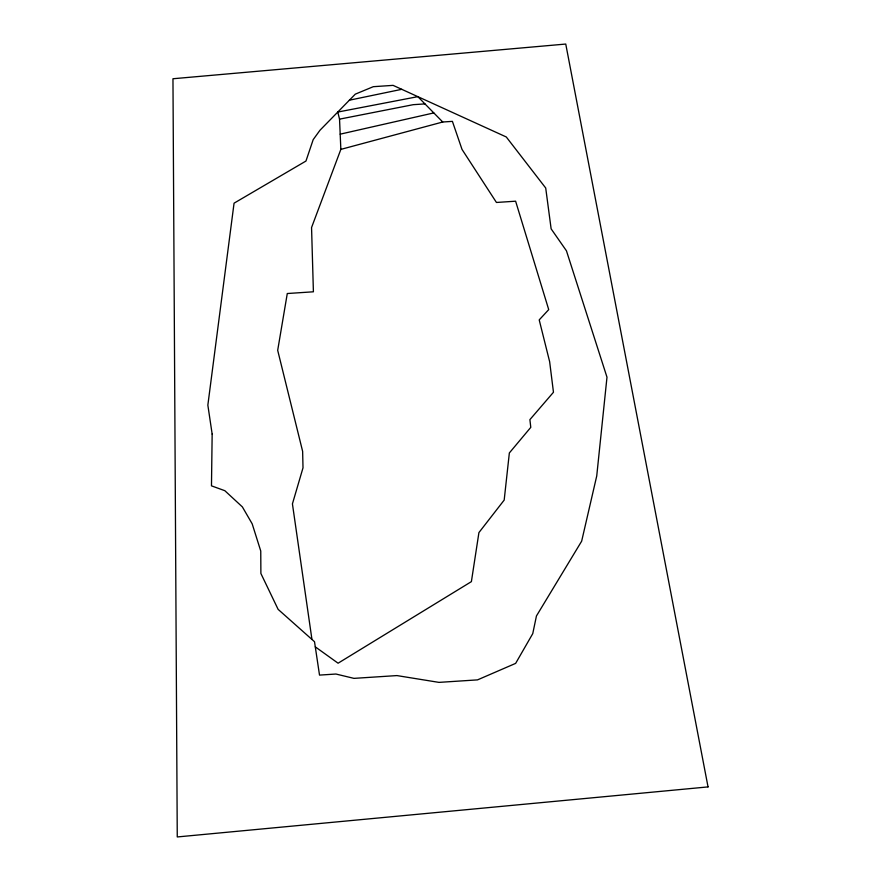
<?xml version="1.0" encoding="UTF-8"?>
<svg xmlns="http://www.w3.org/2000/svg" width="881" height="881" viewBox="0 0 881 881"><rect width="100%" height="100%" fill="white"/><g stroke="black" fill="none" stroke-linecap="round" stroke-linejoin="round"><path stroke-width="1.32" d="M315.288 646.852L338.084 663.206L471.39 581.636L478.923 532.587L504.185 500.078L509.35 452.955L530.78 427.362L529.899 419.631L553.466 392.254L549.645 361.706L539.205 319.902L548.72 309.616L515.616 201.198L496.444 202.465L462.018 149.407L452.405 121.369L442.736 122.007L417.847 96.657L337.797 112.052L339.537 119.144L340.848 149.385L311.555 227.54L313.405 291.798L287.283 293.527L277.691 350.33L302.635 451.369L303.009 467.833L292.426 503.877L311.94 639.43M340.848 149.385L442.736 122.007M340.187 134.165L433.804 112.922M349.394 100.192L401.747 89.322M339.537 119.144L413.178 104.685L424.961 103.903M212.156 434.069L211.473 485.849L224.831 490.695L242.374 506.905L252.175 523.81L260.754 551.021L260.886 573.476L278.121 609.366L314.517 641.72L319.517 675.099L335.947 674.031L353.953 678.37L396.935 675.584L438.98 682.379L477.524 679.879L515.638 663.382L532.752 633.637L536.441 615.973L581.658 541.176L596.734 475.96L606.987 377.2L566.45 250.821L551.132 228.851L545.713 188.016L506.278 136.973L393.091 85.369L373.291 86.69L355.307 94.146L320.001 130.223L313.184 139.638L305.96 161.047L234.06 203.181L207.85 405.139L212.156 434.069M708.038 786.909L177.257 836.95L172.962 78.75L565.756 44.05L708.038 786.909"/></g></svg>
